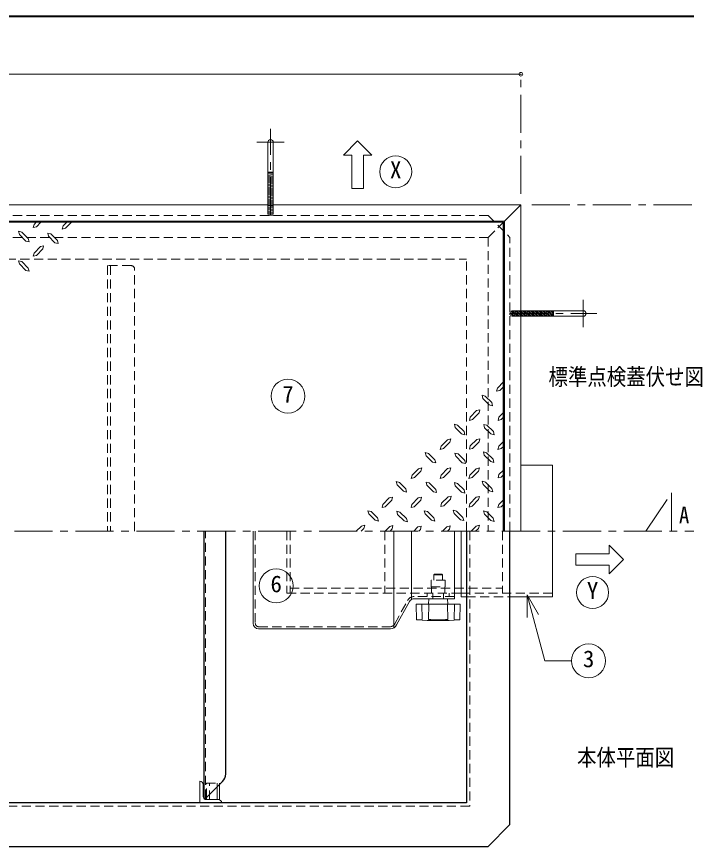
# Model space of a CAD drawing. Units: millimetres at full size, sheet at 1:7; details may follow other scales. Extents: x -1487 to 1348, y -983 to 984.
# Drawn here: x -213 to 402, y 221 to 984 of the extents above; entities that cross this region are included whole.
import ezdxf
from ezdxf.enums import TextEntityAlignment as Align

# ---------------------------------------------------------------- set-up
doc = ezdxf.new("R2010")
doc.units = ezdxf.units.MM
doc.header["$LTSCALE"] = 7
doc.header["$PDMODE"] = 32
doc.header["$PDSIZE"] = 3.5
doc.linetypes.add('CHAIN1', pattern=[8, 5, -1, 1, -1])
doc.linetypes.add('DASHED1', pattern=[1.8, 1.2, -0.6])
doc.layers.add('0-A', color=4, linetype='Continuous', lineweight=9)
doc.styles.add('ＭＳ ゴシック', font='')
doc.styles.get('ＭＳ ゴシック').set_extended_font_data('MS Gothic')

msp = doc.modelspace()

# ---------------------------------------------------------------- linework, layer by layer
at = {"layer": '0-A', "color": 1, "lineweight": 40}
msp.add_line((1347.643, 983.513), (-1487.357, 983.513), dxfattribs=at)
at = {"layer": '0-A'}
for p, q in [((-849.857, 930.513), (250.143, 930.513)), ((94.893, 825.513), (94.893, 856.138)), ((105.393, 856.138), (105.393, 825.513)), ((113.268, 856.138), (105.393, 856.138)), ((22.643, 840.412), (17.643, 840.412)), ((17.643, 839.542), (22.643, 839.95)), ((17.643, 838.538), (22.643, 838.947)), ((17.643, 837.535), (22.643, 837.943)), ((17.643, 836.532), (22.643, 836.94)), ((17.643, 835.528), (22.643, 835.937)), ((17.643, 834.525), (22.643, 834.933)), ((17.643, 833.522), (22.643, 833.93)), ((17.643, 832.518), (22.643, 832.927)), ((17.643, 831.515), (22.643, 831.923)), ((17.643, 830.512), (22.643, 830.92)), ((17.643, 829.508), (22.643, 829.917)), ((17.643, 828.505), (22.643, 828.913)), ((17.643, 827.502), (22.643, 827.91)), ((17.643, 826.498), (22.643, 826.907)), ((17.643, 825.495), (22.643, 825.903)), ((17.643, 824.492), (22.643, 824.9)), ((105.393, 825.513), (94.893, 825.513)), ((17.643, 823.488), (22.643, 823.897)), ((17.643, 822.485), (22.643, 822.893)), ((17.643, 821.482), (22.643, 821.89)), ((17.643, 820.478), (22.643, 820.887)), ((17.643, 819.475), (22.643, 819.883)), ((17.643, 818.472), (22.643, 818.88)), ((17.643, 817.468), (22.643, 817.877)), ((17.643, 816.465), (22.643, 816.873)), ((17.643, 815.462), (22.643, 815.87)), ((17.643, 814.458), (22.643, 814.867)), ((17.643, 813.455), (22.643, 813.863)), ((17.643, 812.452), (22.643, 812.86)), ((17.643, 811.448), (22.643, 811.857)), ((18.476, 810.513), (22.643, 810.853)), ((-195.186, 794.513), (-197.248, 792.451)), ((-190.873, 794.513), (-195.092, 790.294)), ((-167.154, 794.513), (-170.529, 791.138)), ((-162.707, 794.513), (-168.373, 788.982)), ((-211.498, 786.076), (-210.654, 783.076)), ((-208.498, 785.326), (-211.498, 786.076)), ((-197.248, 792.451), (-198.092, 789.544)), ((-198.092, 789.544), (-195.092, 790.294)), ((-170.529, 791.138), (-171.373, 788.138)), ((-171.373, 788.138), (-168.373, 788.982)), ((-204.842, 777.169), (-210.654, 783.076)), ((-202.592, 779.326), (-208.498, 785.326)), ((-202.592, 779.326), (-201.842, 776.419)), ((-178.029, 775.576), (-183.936, 781.482)), ((-175.779, 777.732), (-181.779, 783.732)), ((-204.842, 777.169), (-201.842, 776.419)), ((-191.342, 772.107), (-197.248, 766.107)), ((-191.342, 772.107), (-188.436, 772.857)), ((-189.186, 769.857), (-188.436, 772.857)), ((-178.029, 775.576), (-175.029, 774.826)), ((-175.779, 777.732), (-175.029, 774.826)), ((-197.248, 766.107), (-198.092, 763.201)), ((-198.092, 763.201), (-195.092, 763.951)), ((-189.186, 769.857), (-195.092, 763.951)), ((-204.748, 750.169), (-210.654, 756.076)), ((-202.592, 752.326), (-208.498, 758.326)), ((-204.748, 750.169), (-201.748, 749.419)), ((-202.592, 752.326), (-201.748, 749.419)), ((250.143, 708.846), (250.483, 713.013)), ((251.078, 708.013), (251.486, 713.013)), ((252.081, 708.013), (252.49, 713.013)), ((253.085, 708.013), (253.493, 713.013)), ((254.088, 708.013), (254.496, 713.013)), ((255.091, 708.013), (255.5, 713.013)), ((256.095, 708.013), (256.503, 713.013)), ((257.098, 708.013), (257.506, 713.013)), ((258.101, 708.013), (258.51, 713.013)), ((259.105, 708.013), (259.513, 713.013)), ((260.108, 708.013), (260.516, 713.013)), ((261.111, 708.013), (261.52, 713.013)), ((262.115, 708.013), (262.523, 713.013)), ((263.118, 708.013), (263.526, 713.013)), ((264.121, 708.013), (264.53, 713.013)), ((265.125, 708.013), (265.533, 713.013)), ((266.128, 708.013), (266.536, 713.013)), ((267.131, 708.013), (267.54, 713.013)), ((268.135, 708.013), (268.543, 713.013)), ((269.138, 708.013), (269.546, 713.013)), ((270.141, 708.013), (270.55, 713.013)), ((271.145, 708.013), (271.553, 713.013)), ((272.148, 708.013), (272.556, 713.013)), ((273.151, 708.013), (273.56, 713.013)), ((274.155, 708.013), (274.563, 713.013)), ((275.158, 708.013), (275.566, 713.013)), ((276.161, 708.013), (276.57, 713.013)), ((277.165, 708.013), (277.573, 713.013)), ((278.168, 708.013), (278.576, 713.013)), ((279.171, 708.013), (279.58, 713.013)), ((280.041, 713.013), (280.041, 708.013)), ((227.768, 638.997), (228.611, 641.997)), ((234.143, 647.664), (228.611, 641.997)), ((234.143, 643.216), (230.768, 639.841)), ((217.361, 634.591), (214.455, 635.341)), ((215.205, 632.341), (214.455, 635.341)), ((217.361, 634.591), (223.361, 628.591)), ((230.768, 639.841), (227.768, 638.997)), ((215.205, 632.341), (221.111, 626.435)), ((209.486, 621.185), (203.58, 615.279)), ((211.736, 619.029), (205.736, 613.122)), ((209.486, 621.185), (212.486, 621.935)), ((211.736, 619.029), (212.486, 621.935)), ((234.143, 619.497), (229.924, 615.279)), ((202.83, 612.279), (203.58, 615.279)), ((205.736, 613.122), (202.83, 612.279)), ((229.174, 612.279), (229.924, 615.279)), ((232.08, 613.122), (229.174, 612.279)), ((234.143, 615.185), (232.08, 613.122)), ((189.799, 605.622), (189.049, 608.622)), ((191.955, 607.779), (189.049, 608.622)), ((189.799, 605.622), (195.705, 599.716)), ((191.955, 607.779), (197.955, 601.872)), ((218.955, 607.779), (216.049, 608.529)), ((216.799, 605.529), (216.049, 608.529)), ((216.799, 605.529), (222.705, 599.716)), ((218.955, 607.779), (224.955, 601.872)), ((182.768, 594.466), (185.768, 595.216)), ((184.924, 592.31), (185.768, 595.216)), ((209.58, 594.654), (212.58, 595.404)), ((211.736, 592.497), (212.58, 595.404)), ((225.705, 598.872), (222.705, 599.716)), ((224.955, 601.872), (225.705, 598.872)), ((182.768, 594.466), (176.861, 588.56)), ((184.924, 592.31), (179.018, 586.31)), ((209.58, 594.654), (203.674, 588.747)), ((211.736, 592.497), (205.83, 586.497)), ((234.143, 592.779), (229.924, 588.56)), ((165.236, 581.904), (162.236, 582.747)), ((163.08, 579.747), (162.236, 582.747)), ((165.236, 581.904), (171.143, 575.997)), ((192.611, 581.341), (189.611, 582.185)), ((190.455, 579.185), (189.611, 582.185)), ((216.518, 580.216), (215.768, 583.216)), ((218.674, 582.372), (215.768, 583.216)), ((216.518, 580.216), (222.424, 574.31)), ((218.674, 582.372), (224.674, 576.466)), ((163.08, 579.747), (168.986, 573.841)), ((171.986, 573.091), (168.986, 573.841)), ((171.143, 575.997), (171.986, 573.091)), ((190.455, 579.185), (196.361, 573.279)), ((199.361, 572.529), (196.361, 573.279)), ((225.424, 573.56), (222.424, 574.31)), ((224.674, 576.466), (225.424, 573.56)), ((156.049, 567.654), (150.143, 561.841)), ((158.205, 565.497), (152.299, 559.591)), ((156.049, 567.654), (159.049, 568.497)), ((158.205, 565.497), (159.049, 568.497)), ((182.861, 567.841), (176.955, 561.935)), ((185.018, 565.685), (179.111, 559.779)), ((182.861, 567.841), (185.861, 568.685)), ((185.018, 565.685), (185.861, 568.685)), ((209.018, 567.654), (203.205, 561.841)), ((211.268, 565.497), (205.361, 559.591)), ((209.018, 567.654), (212.018, 568.497)), ((211.268, 565.497), (212.018, 568.497)), ((234.143, 566.37), (230.018, 562.404)), ((234.143, 562.122), (232.174, 560.154)), ((136.361, 553.029), (135.518, 556.029)), ((138.518, 555.185), (135.518, 556.029)), ((136.361, 553.029), (142.268, 547.122)), ((138.518, 555.185), (144.424, 549.279)), ((165.986, 554.716), (162.986, 555.56)), ((163.83, 552.56), (162.986, 555.56)), ((163.83, 552.56), (169.736, 546.654)), ((165.986, 554.716), (171.893, 548.81)), ((189.799, 552.091), (189.049, 555.091)), ((191.955, 554.341), (189.049, 555.091)), ((189.799, 552.091), (195.705, 546.279)), ((191.955, 554.341), (197.955, 548.435)), ((215.393, 553.31), (214.643, 556.31)), ((217.549, 555.56), (214.643, 556.31)), ((215.393, 553.31), (221.299, 547.404)), ((217.549, 555.56), (223.549, 549.56)), ((129.236, 540.935), (132.236, 541.779)), ((131.486, 538.779), (132.236, 541.779)), ((145.174, 546.279), (142.268, 547.122)), ((144.424, 549.279), (145.174, 546.279)), ((172.643, 545.81), (169.736, 546.654)), ((171.893, 548.81), (172.643, 545.81)), ((183.236, 541.872), (177.33, 535.966)), ((183.236, 541.872), (186.236, 542.622)), ((185.393, 539.716), (186.236, 542.622)), ((209.205, 541.497), (212.205, 542.341)), ((211.361, 539.341), (212.205, 542.341)), ((129.236, 540.935), (123.424, 535.029)), ((131.486, 538.779), (125.58, 532.872)), ((155.861, 540.935), (149.955, 535.029)), ((158.111, 538.779), (152.111, 532.779)), ((155.861, 540.935), (158.861, 541.685)), ((158.111, 538.779), (158.861, 541.685)), ((185.393, 539.716), (179.486, 533.716)), ((209.205, 541.497), (203.299, 535.591)), ((211.361, 539.341), (205.455, 533.435)), ((234.143, 539.247), (229.924, 535.029)), ((234.143, 534.935), (232.08, 532.872)), ((110.486, 526.216), (109.643, 529.216)), ((112.643, 528.466), (109.643, 529.216)), ((112.643, 528.466), (118.549, 522.56)), ((139.08, 527.904), (136.174, 528.654)), ((136.924, 525.654), (136.174, 528.654)), ((139.08, 527.904), (145.08, 521.997)), ((164.299, 528.466), (161.393, 529.216)), ((162.143, 526.216), (161.393, 529.216)), ((164.299, 528.466), (170.299, 522.56)), ((188.768, 526.685), (187.924, 529.685)), ((190.924, 528.841), (187.924, 529.685)), ((188.768, 526.685), (194.674, 520.779)), ((190.924, 528.841), (196.83, 522.935)), ((216.611, 526.122), (215.861, 529.122)), ((218.768, 528.279), (215.861, 529.122)), ((218.768, 528.279), (224.768, 522.372)), ((110.486, 526.216), (116.393, 520.404)), ((136.924, 525.654), (142.83, 519.841)), ((145.83, 518.997), (142.83, 519.841)), ((145.08, 521.997), (145.83, 518.997)), ((162.143, 526.216), (168.049, 520.404)), ((197.674, 520.029), (194.674, 520.779)), ((196.83, 522.935), (197.674, 520.029)), ((216.611, 526.122), (222.518, 520.216)), ((103.643, 515.06), (98.914, 510.513)), ((105.893, 512.904), (103.502, 510.513)), ((103.643, 515.06), (106.643, 515.904)), ((105.893, 512.904), (106.643, 515.904)), ((129.611, 514.591), (125.37, 510.513)), ((129.611, 514.591), (132.611, 515.435)), ((131.861, 512.435), (129.939, 510.513)), ((131.861, 512.435), (132.611, 515.435)), ((155.58, 514.216), (151.877, 510.513)), ((155.58, 514.216), (158.58, 514.966)), ((157.83, 511.966), (156.377, 510.513)), ((157.83, 511.966), (158.58, 514.966)), ((182.205, 514.497), (178.221, 510.513)), ((182.205, 514.497), (185.205, 515.341)), ((184.455, 512.341), (182.627, 510.513)), ((184.455, 512.341), (185.205, 515.341)), ((209.018, 515.06), (204.471, 510.513)), ((211.268, 512.904), (208.535, 510.513)), ((209.018, 515.06), (212.018, 515.904)), ((211.268, 512.904), (212.018, 515.904)), ((133.446, 421.497), (133.446, 510.513)), ((149.558, 510.513), (149.558, 447.538)), ((331.393, 497.388), (331.393, 489.513)), ((300.768, 489.513), (300.768, 479.013)), ((331.393, 489.513), (300.768, 489.513)), ((300.768, 479.013), (331.393, 479.013)), ((195.143, 453.238), (189.143, 453.238))]:
    msp.add_line(p, q, dxfattribs=at)
at = {"layer": '0-A', "linetype": 'CHAIN1'}
for p, q in [((250.143, 820.513), (250.143, 930.513)), ((20.143, 800.513), (20.143, 880.412)), ((32.643, 867.912), (7.643, 867.912)), ((260.143, 810.513), (530.143, 810.513)), ((307.541, 723.013), (307.541, 698.013)), ((240.143, 710.513), (320.041, 710.513)), ((365.143, 510.513), (388.476, 545.513)), ((388.476, 545.513), (388.476, 510.513)), ((-943.191, 510.513), (530.143, 510.513))]:
    msp.add_line(p, q, dxfattribs=at)
at = {"layer": '0-A', "color": 7, "lineweight": 18}
for p, q in [((17.643, 867.912), (17.643, 810.513)), ((22.643, 867.912), (22.643, 810.513)), ((250.143, 810.513), (-849.857, 810.513)), ((235.143, 795.513), (250.143, 810.513)), ((250.143, 810.513), (250.143, 510.513)), ((235.143, 795.513), (-834.857, 795.513)), ((235.143, 795.513), (235.143, 510.513)), ((307.541, 713.013), (250.143, 713.013)), ((307.541, 708.013), (250.143, 708.013)), ((250.143, 571.013), (279.143, 571.013)), ((279.143, 571.013), (279.143, 450.013)), ((4.143, 510.513), (4.143, 425.522)), ((189.143, 510.513), (189.143, 448.238)), ((195.143, 510.513), (195.143, 450.013)), ((255.844, 451.836), (255.844, 430.836)), ((255.844, 451.836), (272.102, 391.161)), ((255.844, 451.836), (266.344, 433.65)), ((147.721, 445.632), (136.009, 424.159)), ((152.111, 448.238), (189.143, 448.238)), ((154.275, 429.172), (153.791, 442.72)), ((193.994, 443.238), (154.291, 443.238)), ((159.02, 443.238), (159.52, 429.238)), ((165.143, 443.238), (165.643, 448.238)), ((165.153, 429.238), (165.653, 443.238)), ((183.132, 429.238), (182.632, 443.238)), ((183.143, 443.238), (182.643, 448.238)), ((189.266, 443.238), (188.766, 429.238)), ((194.01, 429.172), (194.494, 442.72)), ((195.143, 450.013), (200.143, 450.013)), ((240.143, 450.013), (279.143, 450.013)), ((154.751, 428.691), (163.902, 428.25)), ((183.902, 428.238), (164.384, 428.238)), ((193.534, 428.691), (184.383, 428.25)), ((9.143, 420.522), (130.252, 420.522)), ((296.826, 391.161), (272.102, 391.161)), ((-44.857, 280.513), (-44.857, 260.513)), ((-41.857, 266.513), (-41.857, 277.513)), ((-28.859, 263.513), (-28.859, 275.277)), ((-26.702, 277.434), (-26.702, 263.513)), ((-38.857, 263.513), (-38.857, 265.279)), ((-26.702, 263.513), (-38.857, 263.513))]:
    msp.add_line(p, q, dxfattribs=at)
at = {"layer": '0-A', "linetype": 'DASHED1'}
for p, q in [((17.643, 810.445), (18.476, 810.513)), ((17.643, 810.513), (17.643, 800.513)), ((17.643, 809.442), (22.643, 809.85)), ((17.643, 808.438), (22.643, 808.847)), ((22.643, 810.513), (22.643, 800.513)), ((17.643, 807.435), (22.643, 807.843)), ((17.643, 806.432), (22.643, 806.84)), ((17.643, 805.428), (22.643, 805.837)), ((17.643, 804.425), (22.643, 804.833)), ((17.643, 803.422), (22.643, 803.83)), ((17.643, 802.418), (22.643, 802.827)), ((17.643, 801.415), (22.643, 801.823)), ((220.143, 800.513), (-819.857, 800.513)), ((18.883, 800.513), (22.643, 800.82)), ((220.143, 800.513), (240.143, 780.513)), ((220.143, 780.513), (234.143, 794.513)), ((220.143, 780.513), (-521.778, 780.513)), ((220.143, 780.513), (220.143, 510.513)), ((240.143, 510.513), (240.143, 780.513)), ((-524.81, 760.513), (200.143, 760.513)), ((200.143, 510.513), (200.143, 760.513)), ((-126.857, 754.513), (-126.857, 510.513)), ((250.143, 713.013), (240.143, 713.013)), ((240.143, 709.254), (240.45, 713.013)), ((241.045, 708.013), (241.453, 713.013)), ((242.048, 708.013), (242.456, 713.013)), ((243.051, 708.013), (243.46, 713.013)), ((244.055, 708.013), (244.463, 713.013)), ((245.058, 708.013), (245.466, 713.013)), ((246.061, 708.013), (246.47, 713.013)), ((247.065, 708.013), (247.473, 713.013)), ((248.068, 708.013), (248.476, 713.013)), ((249.071, 708.013), (249.48, 713.013)), ((250.143, 708.013), (240.143, 708.013)), ((250.075, 708.013), (250.143, 708.846)), ((6.143, 510.513), (6.143, 425.522)), ((35.143, 510.513), (35.143, 453.238)), ((38.143, 510.513), (38.143, 453.238)), ((125.143, 510.513), (125.143, 453.238)), ((233.143, 510.513), (233.143, 453.238)), ((170.143, 470.238), (170.143, 465.238)), ((170.143, 470.238), (178.143, 470.238)), ((38.143, 457.963), (233.143, 457.963)), ((180.643, 465.238), (167.643, 465.238)), ((167.643, 465.238), (167.643, 459.238)), ((167.643, 459.238), (180.643, 459.238)), ((168.143, 459.238), (168.143, 453.238)), ((180.143, 459.238), (180.143, 453.238)), ((180.643, 465.238), (180.643, 459.238)), ((35.143, 453.238), (189.143, 453.238)), ((189.143, 450.238), (152.111, 450.238)), ((164.143, 453.238), (164.143, 450.238)), ((169.143, 448.238), (169.143, 453.238)), ((179.143, 448.238), (179.143, 453.238)), ((184.143, 453.238), (184.143, 450.238)), ((195.143, 453.238), (279.143, 453.238)), ((134.253, 425.117), (145.966, 446.59)), ((200.143, 450.013), (240.143, 450.013)), ((9.143, 422.522), (130.192, 422.522)), ((-38.857, 265.279), (-38.857, 278.513)), ((-38.857, 278.513), (-26.702, 278.513)), ((-35.857, 263.513), (-35.857, 278.513)), ((-28.859, 275.277), (-28.859, 278.513)), ((-26.702, 278.513), (-26.702, 277.434))]:
    msp.add_line(p, q, dxfattribs=at)
at = {"layer": '0-A', "color": 5, "lineweight": 25}
for p, q in [((234.143, 794.513), (-520.104, 794.513)), ((234.143, 510.513), (234.143, 794.513)), ((-41.107, 510.513), (-41.107, 264.529)), ((-21.107, 287.171), (-21.107, 510.513)), ((200.143, 510.513), (200.143, 260.513)), ((240.143, 240.513), (240.143, 510.513)), ((-24.036, 280.1), (-39.607, 264.529)), ((200.143, 260.513), (-799.857, 260.513)), ((-39.607, 264.529), (-41.107, 264.529)), ((240.143, 240.513), (220.143, 220.513)), ((-819.857, 220.513), (220.143, 220.513))]:
    msp.add_line(p, q, dxfattribs=at)
at = {"layer": '0-A', "color": 7, "linetype": 'DASHED1', "lineweight": 18}
for p, q in [((-107.857, 754.513), (-129.857, 754.513)), ((-129.857, 754.513), (-129.857, 510.513)), ((-104.857, 510.513), (-104.857, 751.513)), ((-39.607, 264.529), (-39.607, 510.513)), ((203.143, 510.513), (203.143, 257.513)), ((203.143, 257.513), (-802.857, 257.513))]:
    msp.add_line(p, q, dxfattribs=at)
at = {"layer": '0-A'}
for points in [[(113.268, 856.138), (100.143, 869.263), (87.018, 856.138), (94.893, 856.138)], [(-181.779, 783.732), (-184.686, 784.482), (-183.936, 781.482)], [(-208.498, 758.326), (-211.404, 759.076), (-210.654, 756.076)], [(223.361, 628.591), (224.111, 625.685), (221.111, 626.435)], [(197.955, 601.872), (198.705, 598.966), (195.705, 599.716)], [(179.018, 586.31), (176.111, 585.56), (176.861, 588.56)], [(205.83, 586.497), (202.924, 585.747), (203.674, 588.747)], [(234.143, 588.372), (232.08, 586.31), (229.08, 585.56), (229.924, 588.56)], [(192.611, 581.341), (198.518, 575.435), (199.361, 572.529)], [(152.299, 559.591), (149.299, 558.841), (150.143, 561.841)], [(179.111, 559.779), (176.111, 558.935), (176.955, 561.935)], [(205.361, 559.591), (202.361, 558.841), (203.205, 561.841)], [(232.174, 560.154), (229.268, 559.404), (230.018, 562.404)], [(223.549, 549.56), (224.299, 546.654), (221.299, 547.404)], [(197.955, 548.435), (198.705, 545.435), (195.705, 546.279)], [(125.58, 532.872), (122.58, 532.029), (123.424, 535.029)], [(152.111, 532.779), (149.205, 532.029), (149.955, 535.029)], [(179.486, 533.716), (176.486, 532.966), (177.33, 535.966)], [(205.455, 533.435), (202.549, 532.591), (203.299, 535.591)], [(232.08, 532.872), (229.08, 532.029), (229.924, 535.029)], [(118.549, 522.56), (119.393, 519.56), (116.393, 520.404)], [(170.299, 522.56), (171.049, 519.56), (168.049, 520.404)], [(224.768, 522.372), (225.518, 519.372), (222.518, 520.216)], [(331.393, 497.388), (344.518, 484.263), (331.393, 471.138), (331.393, 479.013)]]:
    msp.add_lwpolyline(points, dxfattribs=at)
at = {"layer": '0-A', "linetype": 'DASHED1'}
msp.add_lwpolyline([(170.143, 470.238), (170.643, 470.738), (177.643, 470.738), (178.143, 470.238), (178.143, 465.238)], dxfattribs=at)
at = {"layer": '0-A', "color": 7, "lineweight": 18}
for centre, radius in [((135.143, 840.826), 14.7), ((36.157, 634.499), 15.6), ((25.305, 460.09), 15.6), ((316.08, 454.013), 14.7), ((312.426, 391.161), 15.6)]:
    msp.add_circle(centre, radius, dxfattribs=at)
for centre, radius, start, end in [((20.143, 867.912), 2.5, 0, 180), ((307.541, 710.513), 2.5, 270, 90), ((152.111, 443.238), 5, 90, 151.38954), ((154.291, 442.738), 0.5, 90, 182.04541), ((193.994, 442.738), 0.5, 357.95459, 90), ((156.896, 435.87), 7.132, 248.41749, 291.58251), ((154.775, 429.19), 0.5, 182.04541, 267.23949), ((164.384, 438.238), 10, 267.23949, 270), ((174.143, 509.793), 81.055, 263.6327, 276.3673), ((183.902, 438.238), 10, 270, 272.76051), ((191.389, 435.87), 7.132, 248.41749, 291.58251), ((193.51, 429.19), 0.5, 272.76051, 357.95459), ((9.143, 425.522), 5, 180, 270), ((129.863, 427.511), 7, 273.17983, 331.38954), ((-44.857, 277.513), 3, 0, 90), ((-38.857, 266.513), 3, 180, 270), ((-27.857, 260.513), 3, 0, 90)]:
    msp.add_arc(centre, radius, start, end, dxfattribs=at)
at = {"layer": '0-A', "color": 7, "linetype": 'DASHED1', "lineweight": 18}
msp.add_arc((-107.857, 751.513), 3, 0, 90, dxfattribs=at)
at = {"layer": '0-A', "linetype": 'DASHED1'}
for centre, radius, start, end in [((152.111, 443.238), 7, 90, 151.38954), ((9.143, 425.522), 3, 180, 270), ((129.863, 427.511), 5, 273.76262, 331.38954)]:
    msp.add_arc(centre, radius, start, end, dxfattribs=at)
at = {"layer": '0-A', "color": 5, "lineweight": 25}
msp.add_arc((-31.107, 287.171), 10, 315, 360, dxfattribs=at)
at = {"layer": '0-A'}
msp.add_point((250.143, 930.513), dxfattribs=at)

# ---------------------------------------------------------------- texts
at = {"layer": '0-A', "color": 7, "style": 'ＭＳ ゴシック'}
for s, p in [('X', (129.893, 830.326)), ('7', (30.907, 623.999)), ('6', (20.055, 449.59)), ('Y', (310.83, 443.513)), ('3', (307.176, 380.661))]:
    msp.add_text(s, height=15.4, dxfattribs=at).set_placement(p, align=Align.BOTTOM_LEFT)
at = {"layer": '0-A', "color": 7, "style": 'ＭＳ ゴシック', "width": 0.85}
for s, p in [('標準点検蓋伏せ図', (275.543, 640.013)), ('本体平面図', (301.793, 290.013))]:
    msp.add_text(s, height=15.4, dxfattribs=at).set_placement(p, align=Align.BOTTOM_LEFT)
at = {"layer": '0-A', "color": 7, "insert": (395.476, 517.513), "char_height": 15.4, "attachment_point": 7, "style": 'ＭＳ ゴシック'}
msp.add_mtext("\\T1.36;\\W0.9;A'", dxfattribs=at)

doc.saveas('drawing.dxf')
